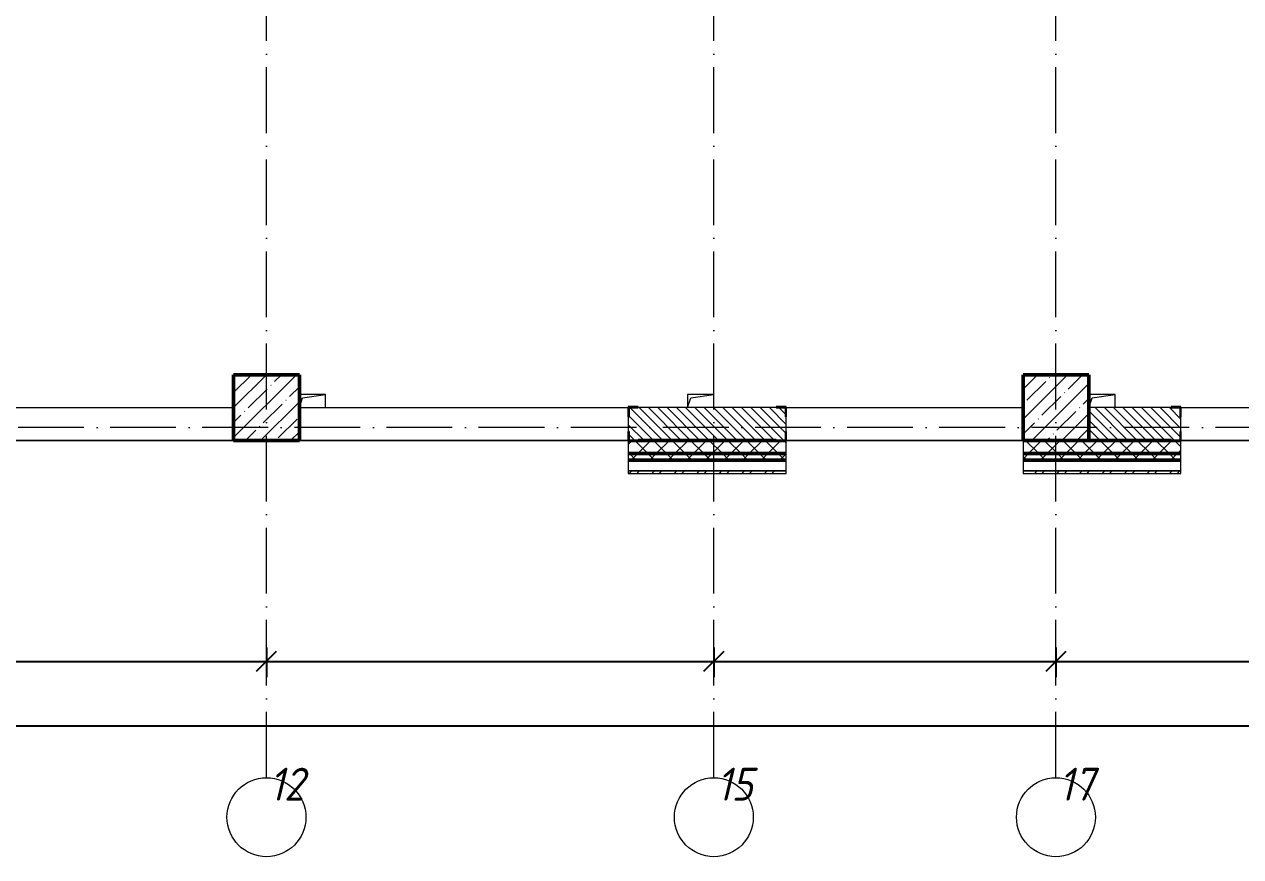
# Model space of a CAD drawing. Header units: millimetres. Extents: x -401725 to 250493, y 305116 to 802890.
# Drawn here: x 162895 to 172139, y 307104 to 313431 of the extents above; entities that cross this region are included whole.
import ezdxf

# ---------------------------------------------------------------- set-up
doc = ezdxf.new("R2010")
doc.units = ezdxf.units.MM
doc.linetypes.add('50_200_ШТРИХ_1Т_ш5_п1_п1_', pattern=[700, 500, -100, 0, -100])
for name, color, linetype, lineweight in [('A-____-____-DIMS', 7, 'Continuous', 9), ('A-GENM-____-MCUT', 7, 'Continuous', 25), ('A-GENM-____-OTLN', 7, 'Continuous', 9), ('A-GENM-____-OTLN-1', 7, 'Continuous', 25), ('A-WALL-____-MCUT-2', 7, 'Continuous', 50), ('A-WALL-____-MCUT-3', 7, 'Continuous', 9), ('A-WALL-____-OTLN', 7, 'Continuous', 9), ('A-WALL-____-PATT-1', 7, 'Continuous', 9), ('A-WALL-FNSH-MCUT-1', 7, 'Continuous', 9), ('S-COLS-____-MCUT', 7, 'Continuous', 50), ('S-COLS-____-OTLN', 7, 'Continuous', 9), ('S-GRID-____-IDEN', 7, 'Continuous', 9), ('S-GRID-____-OTLN-1', 7, '50_200_ШТРИХ_1Т_ш5_п1_п1_', 9)]:
    doc.layers.add(name, color=color, linetype=linetype, lineweight=lineweight)
doc.styles.add('ISOCPEUR_I', font='isocpeui.ttf', dxfattribs={"width": 0.9, "height": 2.5})
doc.dimstyles.new('ISO-2_5_0_9К_БОЛЬШОЙ_ОСИ', dxfattribs={"dimscale": 304.8, "dimtxt": 248.995294, "dimasz": 0.492126, "dimexe": 0.393701, "dimexo": 0, "dimgap": 0, "dimtad": 1, "dimdec": 0, "dimzin": 0, "dimdsep": 46, "dimtxsty": 'ISOCPEUR_I', "dimblk1": 'OBLIQUE', "dimblk2": 'OBLIQUE', "dimsah": 1, "dimcen": 0.09, "dimdle": 0.393701, "dimazin": 0, "dimtfac": 1, "dimtdec": 4, "dimtix": 1, "dimtmove": 0, "dimatfit": 3, "dimfxl": 1, "dimtvp": 1, "dimtolj": 1, "dimtzin": 0, "dimarcsym": 2})
pattern_1 = [(45, (144685.44, 312186.37), (-70.71068, 70.71068), []), (135, (144685.44, 312186.37), (-70.71068, -70.71068), [])]
pattern_2 = [(135, (144685.44, 312186.367), (-35.35534, -35.35534), [])]

# ---------------------------------------------------------------- blocks, each defined once
blk = doc.blocks.new('BSC_Колонна _Прямоугольная - 500х500-V76-АР1_План отверстий 3 этажа в осях 1-64_А-ГГ')
at = {"layer": 'S-COLS-____-OTLN'}
h = blk.add_hatch(dxfattribs=at)
h.set_pattern_fill('FP_113', color=256, style=0, pattern_type=2)
h.set_pattern_definition([(45, (-20050, 1668.96), (-114.0493, 114.0493), []), (45, (-19935.95, 1668.96), (-114.0493, 114.0493), [201.613, -40.323, 3.353, -36.97])])
h.paths.add_polyline_path([(-250, -250), (250, -250), (250, 250), (-250, 250)], flags=0)
at = {"layer": 'S-COLS-____-MCUT'}
for p, q in [((250, 250), (-250, 250)), ((-250, 250), (-250, -250)), ((250, -250), (250, 250)), ((-250, -250), (250, -250))]:
    blk.add_line(p, q, dxfattribs=at)
blk = doc.blocks.new('BSC_Колонна _Прямоугольная - 500х500-V104-АР1_План отверстий 3 этажа в осях 1-64_А-ГГ')
at = {"layer": 'S-COLS-____-OTLN'}
h = blk.add_hatch(dxfattribs=at)
h.set_pattern_fill('FP_127', color=256, style=0, pattern_type=2)
h.set_pattern_definition([(45, (-26050, 1668.96), (-114.0493, 114.0493), []), (45, (-25935.95, 1668.96), (-114.0493, 114.0493), [201.613, -40.323, 3.353, -36.97])])
h.paths.add_polyline_path([(-250, -250), (250, -250), (250, 250), (-250, 250)], flags=0)
at = {"layer": 'S-COLS-____-MCUT'}
for p, q in [((250, 250), (-250, 250)), ((-250, 250), (-250, -250)), ((250, -250), (250, 250)), ((-250, -250), (250, -250))]:
    blk.add_line(p, q, dxfattribs=at)
blk = doc.blocks.new('Фахверк_СКБ_Уголок - 250_2700-27497298-АР1_План отверстий 3 этажа в осях 1-64_А-ГГ')
at = {"layer": 'A-GENM-____-MCUT'}
for p, q in [((200, 181), (125, 181)), ((125, 181), (125, 106)), ((125, 106), (131, 106)), ((131, 106), (131, 175)), ((131, 175), (200, 175)), ((200, 175), (200, 181)), ((131, -6), (125, -6)), ((125, -6), (125, -81)), ((125, -81), (200, -81)), ((131, -75), (131, -6)), ((200, -75), (131, -75)), ((200, -81), (200, -75))]:
    blk.add_line(p, q, dxfattribs=at)
blk = doc.blocks.new('AR_Отверстие прямоугольное _в плите_ - AR_Отверстие прямоугольное _в плите_-30510712-АР1_План отверстий 3 этажа в осях 1-64_А-ГГ')
at = {"layer": 'A-GENM-____-OTLN'}
for p, q in [((100, 50), (-100, 50)), ((-100, -50), (-75, 25)), ((-75, 25), (100, 50)), ((100, -50), (100, 50))]:
    blk.add_line(p, q, dxfattribs=at)
blk = doc.blocks.new('AR_Отверстие прямоугольное _в плите_ - AR_Отверстие прямоугольное _в плите_-V184-АР1_План отверстий 3 этажа в осях 1-64_А-ГГ')
at = {"layer": 'A-GENM-____-OTLN'}
for p, q in [((100, 50), (-100, 50)), ((-100, 50), (-100, -50)), ((-100, -50), (-75, 25)), ((-75, 25), (100, 50)), ((100, -50), (100, 50))]:
    blk.add_line(p, q, dxfattribs=at)
blk = doc.blocks.new('Ось сетки - Круг_Ø6_00__ISO-2_5_0_9K_-25732049-АР1_План отверстий 3 этажа в осях 1-64_А-ГГ')
at = {"layer": 'S-GRID-____-IDEN'}
blk.add_circle((0, 0), 3, dxfattribs=at)
blk = doc.blocks.new('_Oblique')
at = {"color": 0, "linetype": 'ByBlock', "lineweight": -2}
blk.add_line((-0.5, -0.5), (0.5, 0.5), dxfattribs=at)
blk = doc.blocks.new('*D10132')
at = {"layer": 'A-____-____-DIMS', "color": 0, "lineweight": -2, "transparency": 16777216}
for p, q in [((161735.4, 308693.9), (161735.4, 308467.8)), ((164735.4, 308693.9), (164735.4, 308467.8)), ((161615.4, 308587.8), (164855.4, 308587.8))]:
    blk.add_line(p, q, dxfattribs=at)
at = {"layer": 'Defpoints', "color": 0, "transparency": 16777216}
for p in [(161735.4, 308693.9), (164735.4, 308693.9), (164735.4, 308587.8)]:
    blk.add_point(p, dxfattribs=at)
at = {"layer": 'A-____-____-DIMS', "color": 0, "lineweight": -2, "transparency": 16777216, "xscale": 150, "yscale": 150, "zscale": 150, "rotation": 180}
blk.add_blockref('_Oblique', (161735.4, 308587.8), dxfattribs=at)
at = {"layer": 'A-____-____-DIMS', "color": 0, "lineweight": -2, "transparency": 16777216, "xscale": 150, "yscale": 150, "zscale": 150}
blk.add_blockref('_Oblique', (164735.4, 308587.8), dxfattribs=at)
at = {"layer": 'A-____-____-DIMS', "color": 0, "transparency": 16777216, "insert": (163235.4, 308589.1), "char_height": 2.5, "width": 758.478, "attachment_point": 5, "style": 'ISOCPEUR_I'}
blk.add_mtext('\\A1;3000', dxfattribs=at)
blk = doc.blocks.new('*D10133')
at = {"layer": 'A-____-____-DIMS', "color": 0, "lineweight": -2, "transparency": 16777216}
for p, q in [((164735.4, 308693.9), (164735.4, 308467.8)), ((168135.4, 308693.9), (168135.4, 308467.8)), ((164615.4, 308587.8), (168255.4, 308587.8))]:
    blk.add_line(p, q, dxfattribs=at)
at = {"layer": 'Defpoints', "color": 0, "transparency": 16777216}
for p in [(164735.4, 308693.9), (168135.4, 308693.9), (168135.4, 308587.8)]:
    blk.add_point(p, dxfattribs=at)
at = {"layer": 'A-____-____-DIMS', "color": 0, "lineweight": -2, "transparency": 16777216, "xscale": 150, "yscale": 150, "zscale": 150, "rotation": 180}
blk.add_blockref('_Oblique', (164735.4, 308587.8), dxfattribs=at)
at = {"layer": 'A-____-____-DIMS', "color": 0, "lineweight": -2, "transparency": 16777216, "xscale": 150, "yscale": 150, "zscale": 150}
blk.add_blockref('_Oblique', (168135.4, 308587.8), dxfattribs=at)
at = {"layer": 'A-____-____-DIMS', "color": 0, "transparency": 16777216, "insert": (166435.4, 308589.1), "char_height": 2.5, "width": 781.462, "attachment_point": 5, "style": 'ISOCPEUR_I'}
blk.add_mtext('\\A1;3400', dxfattribs=at)
blk = doc.blocks.new('*D10134')
at = {"layer": 'A-____-____-DIMS', "color": 0, "lineweight": -2, "transparency": 16777216}
for p, q in [((168135.4, 308693.9), (168135.4, 308467.8)), ((170735.4, 308693.9), (170735.4, 308467.8)), ((168015.4, 308587.8), (170855.4, 308587.8))]:
    blk.add_line(p, q, dxfattribs=at)
at = {"layer": 'Defpoints', "color": 0, "transparency": 16777216}
for p in [(168135.4, 308693.9), (170735.4, 308693.9), (170735.4, 308587.8)]:
    blk.add_point(p, dxfattribs=at)
at = {"layer": 'A-____-____-DIMS', "color": 0, "lineweight": -2, "transparency": 16777216, "xscale": 150, "yscale": 150, "zscale": 150, "rotation": 180}
blk.add_blockref('_Oblique', (168135.4, 308587.8), dxfattribs=at)
at = {"layer": 'A-____-____-DIMS', "color": 0, "lineweight": -2, "transparency": 16777216, "xscale": 150, "yscale": 150, "zscale": 150}
blk.add_blockref('_Oblique', (170735.4, 308587.8), dxfattribs=at)
at = {"layer": 'A-____-____-DIMS', "color": 0, "transparency": 16777216, "insert": (169435.4, 308589.1), "char_height": 2.5, "width": 758.478, "attachment_point": 5, "style": 'ISOCPEUR_I'}
blk.add_mtext('\\A1;2600', dxfattribs=at)
blk = doc.blocks.new('*D10135')
at = {"layer": 'A-____-____-DIMS', "color": 0, "lineweight": -2, "transparency": 16777216}
for p, q in [((170735.4, 308693.9), (170735.4, 308467.8)), ((173735.4, 308693.9), (173735.4, 308467.8)), ((170615.4, 308587.8), (173855.4, 308587.8))]:
    blk.add_line(p, q, dxfattribs=at)
at = {"layer": 'Defpoints', "color": 0, "transparency": 16777216}
for p in [(170735.4, 308693.9), (173735.4, 308693.9), (173735.4, 308587.8)]:
    blk.add_point(p, dxfattribs=at)
at = {"layer": 'A-____-____-DIMS', "color": 0, "lineweight": -2, "transparency": 16777216, "xscale": 150, "yscale": 150, "zscale": 150, "rotation": 180}
blk.add_blockref('_Oblique', (170735.4, 308587.8), dxfattribs=at)
at = {"layer": 'A-____-____-DIMS', "color": 0, "lineweight": -2, "transparency": 16777216, "xscale": 150, "yscale": 150, "zscale": 150}
blk.add_blockref('_Oblique', (173735.4, 308587.8), dxfattribs=at)
at = {"layer": 'A-____-____-DIMS', "color": 0, "transparency": 16777216, "insert": (172235.4, 308589.1), "char_height": 2.5, "width": 758.478, "attachment_point": 5, "style": 'ISOCPEUR_I'}
blk.add_mtext('\\A1;3000', dxfattribs=at)
blk = doc.blocks.new('*D10157')
at = {"layer": 'A-____-____-DIMS', "color": 0, "lineweight": -2, "transparency": 16777216}
for p, q in [((142335.4, 308205.7), (142335.4, 307979.6)), ((245835.4, 308205.7), (245835.4, 307979.6)), ((142215.4, 308099.6), (245955.4, 308099.6))]:
    blk.add_line(p, q, dxfattribs=at)
at = {"layer": 'Defpoints', "color": 0, "transparency": 16777216}
for p in [(142335.4, 308205.7), (245835.4, 308205.7), (245835.4, 308099.6)]:
    blk.add_point(p, dxfattribs=at)
at = {"layer": 'A-____-____-DIMS', "color": 0, "lineweight": -2, "transparency": 16777216, "xscale": 150, "yscale": 150, "zscale": 150, "rotation": 180}
blk.add_blockref('_Oblique', (142335.4, 308099.6), dxfattribs=at)
at = {"layer": 'A-____-____-DIMS', "color": 0, "lineweight": -2, "transparency": 16777216, "xscale": 150, "yscale": 150, "zscale": 150}
blk.add_blockref('_Oblique', (245835.4, 308099.6), dxfattribs=at)
at = {"layer": 'A-____-____-DIMS', "color": 0, "transparency": 16777216, "insert": (194085.4, 308100.9), "char_height": 2.5, "width": 1080.257, "attachment_point": 5, "style": 'ISOCPEUR_I'}
blk.add_mtext('\\A1;103500', dxfattribs=at)

msp = doc.modelspace()

# ---------------------------------------------------------------- hatches: boundary and pattern name
at = {"layer": 'A-WALL-____-PATT-1'}
h = msp.add_hatch(dxfattribs=at)
h.set_pattern_fill('FP_6', color=256, style=0, pattern_type=2)
h.set_pattern_definition(pattern_2)
h.paths.add_polyline_path([(168610.4376, 310267.4093), (168679.4376, 310267.4093), (168679.4376, 310336.4093), (168685.4376, 310336.4093), (168685.4376, 310448.4093), (168679.4376, 310448.4093), (168679.4376, 310517.4093), (167491.4376, 310517.4093), (167491.4376, 310448.4093), (167485.4376, 310448.4093), (167485.4376, 310336.4093), (167491.4376, 310336.4093), (167491.4376, 310267.4093), (167648.7964, 310267.4093)], flags=0)
h = msp.add_hatch(dxfattribs=at)
h.set_pattern_fill('FP_6', color=256, style=0, pattern_type=2)
h.set_pattern_definition(pattern_2)
h.paths.add_polyline_path([(170985.4376, 310267.4093), (171679.4376, 310267.4093), (171679.4376, 310336.4093), (171685.4376, 310336.4093), (171685.4376, 310448.4093), (171679.4376, 310448.4093), (171679.4376, 310517.4093), (170985.4376, 310517.4093)], flags=0)
h = msp.add_hatch(dxfattribs=at)
h.set_pattern_fill('FP_1', color=256, style=0, pattern_type=2)
h.set_pattern_definition(pattern_1)
h.paths.add_polyline_path([(245435.4376, 310167.4093), (245935.4376, 310167.4093), (245935.4376, 310267.4093), (236910.4376, 310267.4093), (236910.4376, 310261.4093), (236835.4376, 310261.4093), (236835.4376, 310167.4093), (245417.2251, 310167.4093)], flags=0)
h.paths.add_polyline_path([(233928.7072, 310167.4093), (235035.4376, 310167.4093), (235035.4376, 310261.4093), (234960.4376, 310261.4093), (234960.4376, 310267.4093), (227085.4376, 310267.4093), (227085.4376, 310167.4093), (233685.4376, 310167.4093)], flags=0)
h.paths.add_polyline_path([(226085.4376, 310167.4093), (226085.4376, 310267.4093), (224960.4376, 310267.4093), (224960.4376, 310261.4093), (224885.4376, 310261.4093), (224885.4376, 310167.4093), (225975.1179, 310167.4093)], flags=0)
h.paths.add_polyline_path([(223085.4376, 310167.4093), (223085.4376, 310261.4093), (223010.4376, 310261.4093), (223010.4376, 310267.4093), (221960.4376, 310267.4093), (221960.4376, 310261.4093), (221885.4376, 310261.4093), (221885.4376, 310167.4093), (222440.1894, 310167.4093)], flags=0)
h.paths.add_polyline_path([(220085.4376, 310167.4093), (220085.4376, 310267.4093), (218960.4376, 310267.4093), (218960.4376, 310261.4093), (218885.4376, 310261.4093), (218885.4376, 310167.4093), (218960.4376, 310167.4093)], flags=0)
h.paths.add_polyline_path([(215685.4376, 310167.4093), (217085.4376, 310167.4093), (217085.4376, 310267.4093), (215760.4376, 310267.4093), (215760.4376, 310261.4093), (215685.4376, 310261.4093)], flags=0)
h.paths.add_polyline_path([(213602.8679, 310167.4093), (213885.4376, 310167.4093), (213885.4376, 310261.4093), (213810.4376, 310261.4093), (213810.4376, 310267.4093), (212760.4376, 310267.4093), (212760.4376, 310261.4093), (212685.4376, 310261.4093), (212685.4376, 310167.4093), (212719.1358, 310167.4093)], flags=0)
h.paths.add_polyline_path([(210885.4376, 310167.4093), (210885.4376, 310267.4093), (209760.4376, 310267.4093), (209760.4376, 310261.4093), (209685.4376, 310261.4093), (209685.4376, 310167.4093), (209760.4376, 310167.4093)], flags=0)
h.paths.add_polyline_path([(207535.4376, 310167.4093), (207885.4376, 310167.4093), (207885.4376, 310261.4093), (207810.4376, 310261.4093), (207810.4376, 310267.4093), (206760.4376, 310267.4093), (206760.4376, 310261.4093), (206685.4376, 310261.4093), (206685.4376, 310167.4093), (207416.7429, 310167.4093)], flags=0)
h.paths.add_polyline_path([(204885.4376, 310167.4093), (204885.4376, 310261.4093), (204810.4376, 310261.4093), (204810.4376, 310267.4093), (203760.4376, 310267.4093), (203760.4376, 310261.4093), (203685.4376, 310261.4093), (203685.4376, 310167.4093), (204765.5465, 310167.4093)], flags=0)
h.paths.add_polyline_path([(201885.4376, 310167.4093), (201885.4376, 310261.4093), (201810.4376, 310261.4093), (201810.4376, 310267.4093), (200760.4376, 310267.4093), (200760.4376, 310261.4093), (200685.4376, 310261.4093), (200685.4376, 310167.4093), (201230.6179, 310167.4093)], flags=0)
h.paths.add_polyline_path([(197695.6893, 310167.4093), (198885.4376, 310167.4093), (198885.4376, 310261.4093), (198810.4376, 310261.4093), (198810.4376, 310267.4093), (197760.4376, 310267.4093), (197760.4376, 310261.4093), (197685.4376, 310261.4093), (197685.4376, 310167.4093), (197691.4376, 310167.4093)], flags=0)
h.paths.add_polyline_path([(194685.4376, 310167.4093), (195885.4376, 310167.4093), (195885.4376, 310261.4093), (195810.4376, 310261.4093), (195810.4376, 310267.4093), (194760.4376, 310267.4093), (194760.4376, 310261.4093), (194685.4376, 310261.4093)], flags=0)
h.paths.add_polyline_path([(189742.1, 310167.4093), (189885.4376, 310167.4093), (189885.4376, 310261.4093), (189810.4376, 310261.4093), (189810.4376, 310267.4093), (188760.4376, 310267.4093), (188760.4376, 310261.4093), (188685.4376, 310261.4093), (188685.4376, 310167.4093), (189535.4376, 310167.4093)], flags=0)
h.paths.add_polyline_path([(186885.4376, 310167.4093), (186885.4376, 310261.4093), (186810.4376, 310261.4093), (186810.4376, 310267.4093), (185760.4376, 310267.4093), (185760.4376, 310261.4093), (185685.4376, 310261.4093), (185685.4376, 310167.4093), (186879.4376, 310167.4093)], flags=0)
h.paths.add_polyline_path([(183555.975, 310167.4093), (183885.4376, 310167.4093), (183885.4376, 310261.4093), (183810.4376, 310262.0522), (183810.4376, 310267.4093), (182485.4376, 310267.4093), (182485.4376, 310167.4093)], flags=0)
h.paths.add_polyline_path([(180021.0465, 310167.4093), (180685.4376, 310167.4093), (180685.4376, 310261.4093), (180610.4376, 310261.4093), (180610.4376, 310267.4093), (179485.4376, 310267.4093), (179485.4376, 310167.4093)], flags=0)
h.paths.add_polyline_path([(177685.4376, 310167.4093), (177685.4376, 310261.4093), (177610.4376, 310261.4093), (177610.4376, 310267.4093), (176560.4376, 310267.4093), (176560.4376, 310261.4093), (176485.4376, 310261.4093), (176486.1179, 310167.4093), (177679.4376, 310167.4093)], flags=0)
h.paths.add_polyline_path([(174685.4376, 310167.4093), (174685.4376, 310261.4093), (174610.4376, 310261.4093), (174610.4376, 310267.4093), (173485.4376, 310267.4093), (173485.4376, 310167.4093), (173834.9215, 310167.4093)], flags=0)
h.paths.add_polyline_path([(171685.4376, 310167.4093), (171685.4376, 310261.4093), (171610.4376, 310261.4093), (171610.4376, 310267.4093), (170485.4376, 310267.4093), (170485.4376, 310167.4093), (171183.725, 310167.4093)], flags=0)
h.paths.add_polyline_path([(168685.4376, 310167.4093), (168685.4376, 310261.4093), (168610.4376, 310261.4093), (168610.4376, 310267.4093), (167560.4376, 310267.4093), (167560.4376, 310261.4093), (167485.4376, 310261.4093), (167485.4376, 310167.4093), (167648.7964, 310167.4093)], flags=0)
h.paths.add_polyline_path([(158811.475, 310167.4093), (159685.4376, 310167.4093), (159685.4376, 310261.4093), (159610.4376, 310261.4093), (159610.4376, 310267.4093), (158560.4376, 310267.4093), (158560.4376, 310261.4093), (158485.4376, 310261.4093), (158485.4376, 310167.4093)], flags=0)
h.paths.add_polyline_path([(157044.0107, 310167.4093), (157485.4376, 310167.4093), (157485.4376, 310261.4093), (157410.4376, 310261.4093), (157410.4376, 310267.4093), (152160.4376, 310267.4093), (152160.4376, 310261.4093), (152085.4376, 310261.4093), (152085.4376, 310167.4093), (155585.4376, 310167.4093)], flags=0)
h.paths.add_polyline_path([(149974.1536, 310167.4093), (151085.4376, 310167.4093), (151085.4376, 310261.4093), (151010.4376, 310261.4093), (151010.4376, 310267.4093), (142235.4376, 310267.4093), (142235.4376, 310167.4093), (148206.6893, 310167.4093)], flags=0)
h = msp.add_hatch(dxfattribs=at)
h.set_pattern_fill('FP_1', color=256, style=0, pattern_type=2)
h.set_pattern_definition(pattern_1)
h.paths.add_polyline_path([(245935.4376, 310117.4093), (246035.4376, 310117.4093), (246035.4376, 310167.4093), (236835.4376, 310167.4093), (236835.4376, 310117.4093), (245417.2251, 310117.4093)], flags=0)
h.paths.add_polyline_path([(233928.7072, 310117.4093), (235035.4376, 310117.4093), (235035.4376, 310167.4093), (227085.4376, 310167.4093), (227085.4376, 310117.4093), (233044.9751, 310117.4093)], flags=0)
h.paths.add_polyline_path([(225975.1179, 310117.4093), (226085.4376, 310117.4093), (226085.4376, 310167.4093), (224885.4376, 310167.4093), (224885.4376, 310117.4093), (225091.3858, 310117.4093)], flags=0)
h.paths.add_polyline_path([(221885.4376, 310117.4093), (223085.4376, 310117.4093), (223085.4376, 310167.4093), (221885.4376, 310167.4093)], flags=0)
h.paths.add_polyline_path([(218905.2608, 310117.4093), (220085.4376, 310117.4093), (220085.4376, 310167.4093), (218885.4376, 310167.4093), (218885.4376, 310117.4093)], flags=0)
h.paths.add_polyline_path([(217085.4376, 310117.4093), (217085.4376, 310167.4093), (215685.4376, 310167.4093), (215685.4376, 310117.4093), (216254.0644, 310117.4093)], flags=0)
h.paths.add_polyline_path([(213885.4376, 310117.4093), (213885.4376, 310167.4093), (212685.4376, 310167.4093), (212685.4376, 310117.4093), (213602.8679, 310117.4093)], flags=0)
h.paths.add_polyline_path([(210885.4376, 310117.4093), (210885.4376, 310167.4093), (209685.4376, 310167.4093), (209685.4376, 310117.4093)], flags=0)
h.paths.add_polyline_path([(207885.4376, 310117.4093), (207885.4376, 310167.4093), (206685.4376, 310167.4093), (206685.4376, 310117.4093), (207416.7429, 310117.4093)], flags=0)
h.paths.add_polyline_path([(203685.4376, 310117.4093), (204885.4376, 310117.4093), (204885.4376, 310167.4093), (203685.4376, 310167.4093)], flags=0)
h.paths.add_polyline_path([(200685.4376, 310117.4093), (201885.4376, 310117.4093), (201885.4376, 310167.4093), (200685.4376, 310167.4093)], flags=0)
h.paths.add_polyline_path([(197695.6893, 310117.4093), (198885.4376, 310117.4093), (198885.4376, 310167.4093), (197685.4376, 310167.4093), (197685.4376, 310117.4093)], flags=0)
h.paths.add_polyline_path([(195885.4376, 310117.4093), (195885.4376, 310167.4093), (194685.4376, 310167.4093), (194685.4376, 310117.4093), (195044.4929, 310117.4093)], flags=0)
h.paths.add_polyline_path([(189742.1, 310117.4093), (189885.4376, 310117.4093), (189885.4376, 310167.4093), (188685.4376, 310167.4093), (188685.4376, 310117.4093), (188858.3679, 310117.4093)], flags=0)
h.paths.add_polyline_path([(186885.4376, 310117.4093), (186885.4376, 310167.4093), (185685.4376, 310167.4093), (185685.4376, 310117.4093), (186207.1715, 310117.4093)], flags=0)
h.paths.add_polyline_path([(183555.975, 310117.4093), (183885.4376, 310117.4093), (183885.4376, 310167.4093), (182485.4376, 310167.4093), (182485.4376, 310117.4093)], flags=0)
h.paths.add_polyline_path([(180685.4376, 310117.4093), (180685.4376, 310167.4093), (179485.4376, 310167.4093), (179485.4376, 310117.4093), (180021.0465, 310117.4093)], flags=0)
h.paths.add_polyline_path([(177685.4376, 310117.4093), (177685.4376, 310167.4093), (176485.4376, 310167.4093), (176486.1179, 310117.4093)], flags=0)
h.paths.add_polyline_path([(174685.4376, 310117.4093), (174685.4376, 310167.4093), (173485.4376, 310167.4093), (173485.4376, 310117.4093), (173834.9215, 310117.4093)], flags=0)
h.paths.add_polyline_path([(171685.4376, 310117.4093), (171685.4376, 310167.4093), (170485.4376, 310167.4093), (170485.4376, 310117.4093), (171183.725, 310117.4093)], flags=0)
h.paths.add_polyline_path([(167648.7964, 310117.4093), (168685.4376, 310117.4093), (168685.4376, 310167.4093), (167485.4376, 310167.4093), (167485.4376, 310117.4093)], flags=0)
h.paths.add_polyline_path([(158485.4376, 310117.4093), (159685.4376, 310117.4093), (159685.4376, 310167.4093), (158485.4376, 310167.4093)], flags=0)
h.paths.add_polyline_path([(157485.4376, 310117.4093), (157485.4376, 310167.4093), (152085.4376, 310167.4093), (152085.4376, 310117.4093), (157044.0107, 310117.4093)], flags=0)
h.paths.add_polyline_path([(150857.8857, 310117.4093), (151085.4376, 310117.4093), (151085.4376, 310167.4093), (142135.4376, 310167.4093), (142135.4376, 310117.4093), (149974.1536, 310117.4093)], flags=0)
h = msp.add_hatch(dxfattribs=at)
h.set_pattern_fill('FP_3', color=256, style=0, pattern_type=2)
h.set_pattern_definition([(45, (144685.44, 312186.37), (-85.5366, 85.5366), []), (45, (144742.46, 312186.37), (-85.5366, 85.5366), [])])
h.paths.add_polyline_path([(183000.4376, 310017.4093), (183000.4376, 310037.4093), (182486.4376, 310037.4093), (182486.4376, 310017.4093)], flags=0)
h.paths.add_polyline_path([(180685.4376, 310017.4093), (180685.4376, 310037.4093), (179485.4376, 310037.4093), (179485.4376, 310017.4093), (180021.0465, 310017.4093)], flags=0)
h.paths.add_polyline_path([(177685.4376, 310017.4093), (177685.4376, 310037.4093), (176486.4376, 310037.4093), (176486.4376, 310017.4093)], flags=0)
h.paths.add_polyline_path([(174685.4376, 310017.4093), (174685.4376, 310037.4093), (173485.4376, 310037.4093), (173485.4376, 310017.4093), (173834.9215, 310017.4093)], flags=0)
h.paths.add_polyline_path([(171183.725, 310017.4093), (171685.4376, 310017.4093), (171685.4376, 310037.4093), (170486.4376, 310037.4093), (170486.4376, 310017.4093)], flags=0)
h.paths.add_polyline_path([(168685.4376, 310017.4093), (168685.4376, 310037.4093), (167485.4376, 310037.4093), (167485.4376, 310017.4093), (167648.7964, 310017.4093)], flags=0)
h.paths.add_polyline_path([(158811.475, 310017.4093), (159685.4376, 310017.4093), (159685.4376, 310037.4093), (158485.4376, 310037.4093), (158485.4376, 310017.4093)], flags=0)
h.paths.add_polyline_path([(157485.4376, 310017.4093), (157485.4376, 310037.4093), (152085.4376, 310037.4093), (152085.4376, 310017.4093), (157044.0107, 310017.4093)], flags=0)
h.paths.add_polyline_path([(150857.8857, 310017.4093), (151085.4376, 310017.4093), (151085.4376, 310037.4093), (142005.4376, 310037.4093), (142005.4376, 310017.4093), (149974.1536, 310017.4093)], flags=0)

# ---------------------------------------------------------------- linework, layer by layer
at = {"layer": 'A-WALL-____-MCUT-2'}
for p, q in [((168610.4376, 310267.4093), (167560.4376, 310267.4093)), ((167560.4376, 310267.4093), (168610.4376, 310267.4093)), ((171610.4376, 310267.4093), (170985.4376, 310267.4093)), ((170985.4376, 310267.4093), (171610.4376, 310267.4093)), ((167485.4376, 310167.4093), (168685.4376, 310167.4093)), ((170485.4376, 310167.4093), (171685.4376, 310167.4093)), ((167485.4376, 310117.4093), (168685.4376, 310117.4093)), ((170485.4376, 310117.4093), (171685.4376, 310117.4093))]:
    msp.add_line(p, q, dxfattribs=at)
at = {"layer": 'A-WALL-____-MCUT-3'}
for p, q in [((168610.4376, 310517.4093), (167560.4376, 310517.4093)), ((171610.4376, 310517.4093), (170985.4376, 310517.4093)), ((167485.4376, 310448.4093), (167485.4376, 310336.4093)), ((168685.4376, 310336.4093), (168685.4376, 310448.4093)), ((171685.4376, 310336.4093), (171685.4376, 310448.4093)), ((167485.4376, 310261.4093), (167485.4376, 310037.4093)), ((168685.4376, 310037.4093), (168685.4376, 310261.4093)), ((170485.4376, 310267.4093), (170485.4376, 310037.4093)), ((171685.4376, 310037.4093), (171685.4376, 310261.4093)), ((167485.4376, 310037.4093), (168685.4376, 310037.4093)), ((170485.4376, 310037.4093), (171685.4376, 310037.4093))]:
    msp.add_line(p, q, dxfattribs=at)
at = {"layer": 'A-WALL-____-OTLN'}
for p, q in [((161985.4376, 310517.4093), (164485.4376, 310517.4093)), ((164985.4376, 310517.4093), (167485.4376, 310517.4093)), ((168685.4376, 310517.4093), (170485.4376, 310517.4093)), ((171685.4376, 310517.4093), (173485.4376, 310517.4093)), ((161985.4376, 310267.4093), (164485.4376, 310267.4093)), ((164485.4376, 310267.4093), (161985.4376, 310267.4093)), ((164985.4376, 310267.4093), (167485.4376, 310267.4093)), ((167485.4376, 310267.4093), (164985.4376, 310267.4093)), ((168685.4376, 310267.4093), (170485.4376, 310267.4093)), ((170485.4376, 310267.4093), (168685.4376, 310267.4093)), ((171685.4376, 310267.4093), (173485.4376, 310267.4093)), ((173485.4376, 310267.4093), (171685.4376, 310267.4093))]:
    msp.add_line(p, q, dxfattribs=at)
at = {"layer": 'A-WALL-FNSH-MCUT-1'}
for p, q in [((168685.4376, 310037.4093), (167485.4376, 310037.4093)), ((167485.4376, 310037.4093), (167485.4376, 310017.4093)), ((167485.4376, 310017.4093), (168685.4376, 310017.4093)), ((168685.4376, 310017.4093), (168685.4376, 310037.4093)), ((171685.4376, 310037.4093), (170486.4376, 310037.4093)), ((170486.4376, 310037.4093), (170486.4376, 310017.4093)), ((170486.4376, 310017.4093), (171685.4376, 310017.4093)), ((171685.4376, 310017.4093), (171685.4376, 310037.4093))]:
    msp.add_line(p, q, dxfattribs=at)
at = {"layer": 'S-GRID-____-OTLN-1'}
for p, q in [((164735.4376, 307703.761), (164735.4376, 362067.327)), ((168135.4376, 307703.761), (168135.4376, 362067.327)), ((170735.4376, 307703.761), (170735.4376, 322336.9067)), ((248759.8442, 310367.4093), (140016.6674, 310367.4093))]:
    msp.add_line(p, q, dxfattribs=at)

# ---------------------------------------------------------------- block references
at = {"layer": 'A-GENM-____-OTLN'}
for name, p in [('AR_Отверстие прямоугольное _в плите_ - AR_Отверстие прямоугольное _в плите_-30510712-АР1_План отверстий 3 этажа в осях 1-64_А-ГГ', (165085.4376, 310567.4093)), ('AR_Отверстие прямоугольное _в плите_ - AR_Отверстие прямоугольное _в плите_-V184-АР1_План отверстий 3 этажа в осях 1-64_А-ГГ', (168035.4376, 310567.4093)), ('AR_Отверстие прямоугольное _в плите_ - AR_Отверстие прямоугольное _в плите_-30510712-АР1_План отверстий 3 этажа в осях 1-64_А-ГГ', (171085.4376, 310567.4093))]:
    msp.add_blockref(name, p, dxfattribs=at)
at = {"layer": 'A-GENM-____-OTLN-1'}
msp.add_blockref('Фахверк_СКБ_Уголок - 250_2700-27497298-АР1_План отверстий 3 этажа в осях 1-64_А-ГГ', (167360.4376, 310342.4093), dxfattribs=at)
at = {"layer": 'A-GENM-____-OTLN-1', "rotation": 180}
for p in [(168810.4376, 310442.4093), (171810.4376, 310442.4093)]:
    msp.add_blockref('Фахверк_СКБ_Уголок - 250_2700-27497298-АР1_План отверстий 3 этажа в осях 1-64_А-ГГ', p, dxfattribs=at)
at = {"layer": 'S-COLS-____-OTLN'}
for name, p in [('BSC_Колонна _Прямоугольная - 500х500-V76-АР1_План отверстий 3 этажа в осях 1-64_А-ГГ', (164735.4376, 310517.4093)), ('BSC_Колонна _Прямоугольная - 500х500-V104-АР1_План отверстий 3 этажа в осях 1-64_А-ГГ', (170735.4376, 310517.4093))]:
    msp.add_blockref(name, p, dxfattribs=at)
at = {"layer": 'S-GRID-____-IDEN', "xscale": 99.99999999999993, "yscale": 99.99999999999993, "zscale": 99.99999999999993}
for p in [(164735.4376, 307403.761), (168135.4376, 307403.761), (170735.4376, 307403.761)]:
    msp.add_blockref('Ось сетки - Круг_Ø6_00__ISO-2_5_0_9K_-25732049-АР1_План отверстий 3 этажа в осях 1-64_А-ГГ', p, dxfattribs=at)

# ---------------------------------------------------------------- texts
at = {"layer": 'S-GRID-____-IDEN', "char_height": 250, "width": 346.329, "attachment_point": 1, "style": 'ISOCPEUR_I'}
for s, insert in [('12', (164756.0244, 307779.7893)), ('15', (168156.0244, 307779.7893)), ('17', (170756.0244, 307779.7893))]:
    msp.add_mtext(s, dxfattribs=dict(at, insert=insert))

# ---------------------------------------------------------------- dimensions: what is measured, and where the dimension line sits
at = {"layer": 'A-____-____-DIMS'}
for base, p1, p2, override, picture, middle in [((164735.4376, 308587.8444), (161735.4376, 308693.9104), (164735.4376, 308693.9104), {"dimpost": '<>', "dimfxl": 3000}, '*D10132', (163235.4376, 308589.0944)), ((168135.4376, 308587.8444), (164735.4376, 308693.9104), (168135.4376, 308693.9104), {"dimpost": '<>', "dimfxl": 3400}, '*D10133', (166435.4376, 308589.0944)), ((170735.4376, 308587.8444), (168135.4376, 308693.9104), (170735.4376, 308693.9104), {"dimpost": '<>', "dimfxl": 2600}, '*D10134', (169435.4376, 308589.0944)), ((173735.4376, 308587.8444), (170735.4376, 308693.9104), (173735.4376, 308693.9104), {"dimpost": '<>', "dimfxl": 3000}, '*D10135', (172235.4376, 308589.0944)), ((245835.4376, 308099.6373), (142335.4376, 308205.7033), (245835.4376, 308205.7033), {"dimpost": '<>', "dimfxl": 103500}, '*D10157', (194085.4376, 308100.8873))]:
    dim = msp.add_linear_dim(base=base, p1=p1, p2=p2, dimstyle='ISO-2_5_0_9К_БОЛЬШОЙ_ОСИ', override=override, dxfattribs=at)
    dim.commit()
    dim.dimension.update_dxf_attribs({"geometry": picture, "text_midpoint": middle})

doc.saveas('drawing.dxf')
